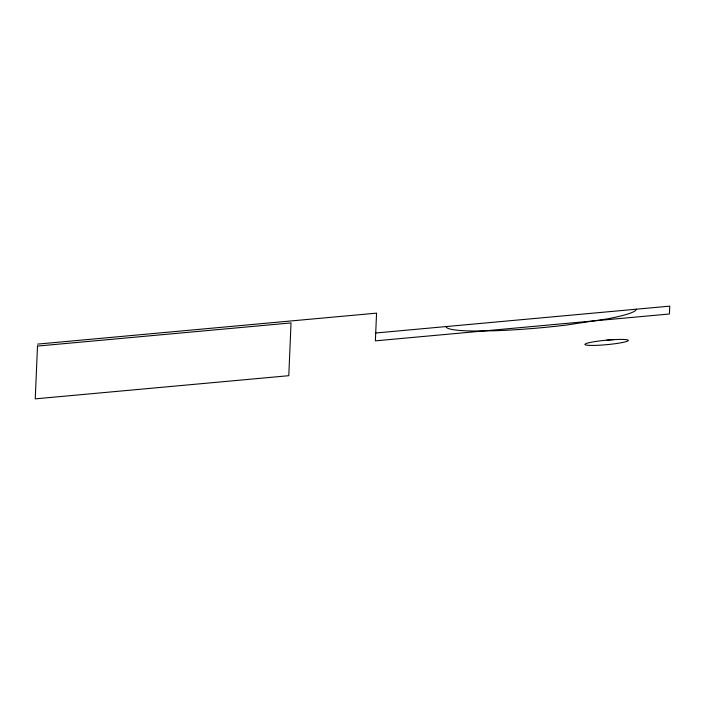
<?xml version="1.0" encoding="UTF-8"?>
<svg xmlns="http://www.w3.org/2000/svg" width="705" height="705" viewBox="0 0 705 705"><rect width="100%" height="100%" fill="white"/><g stroke="black" fill="none" stroke-linecap="round" stroke-linejoin="round"><path stroke-width="1.06" d="M37.577 344.102L376.558 313.143L375.377 340.85L669.415 313.998L669.75 306.146L375.712 332.998M606.714 340.162L617.554 339.475A21.802 2.238 -5.3 0 1 617.386 343.388A21.802 2.238 -5.3 0 1 584.903 344.401L585.67 343.749A21.802 2.238 -5.3 0 1 606.714 340.162L613.94 339.502M636.307 309.204A95.475 9.817 -5.3 0 1 608.168 318.739L565.436 325.19A95.475 9.817 -5.3 0 1 493.341 330.795L473.716 331.015A95.475 9.817 -5.3 0 1 446.168 326.565M37.497 346.076L35.25 398.854L288.786 375.695L291.033 322.925L37.497 346.076"/></g></svg>
